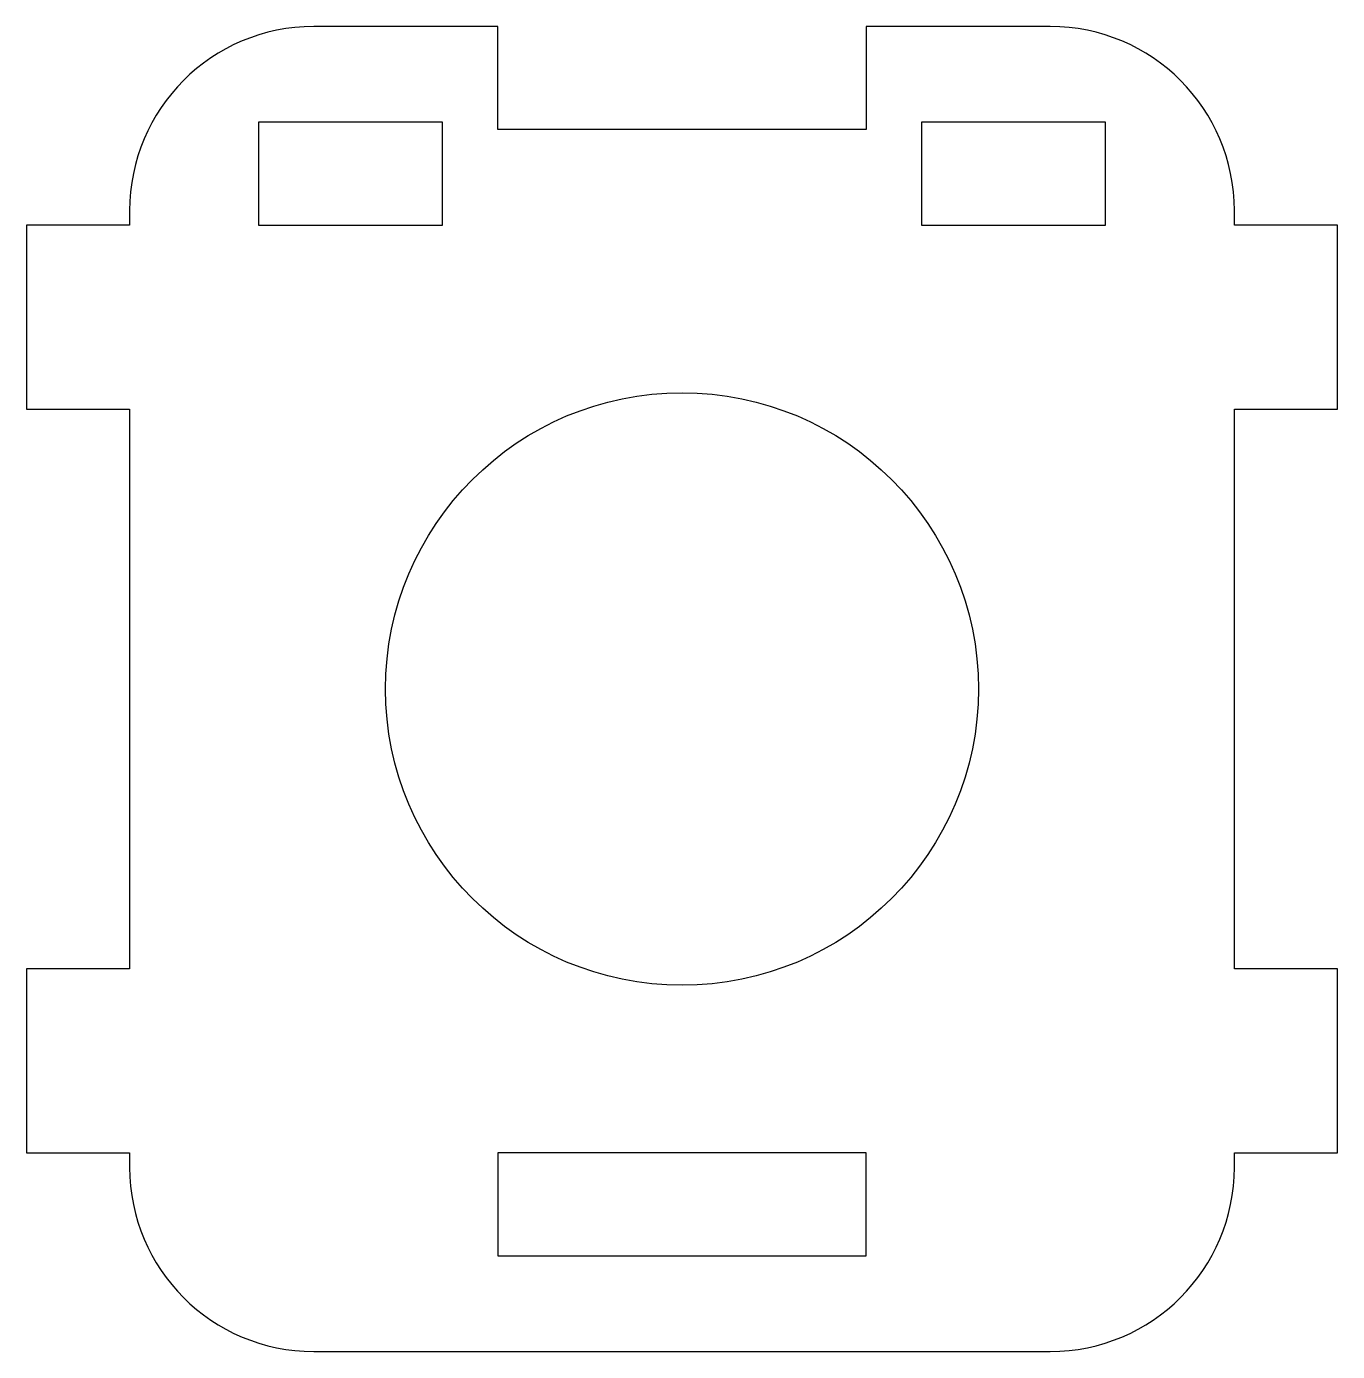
# Model space of a CAD drawing. Extents: x -17.8 to 17.8, y -18 to 18.
import ezdxf

# ---------------------------------------------------------------- set-up
doc = ezdxf.new("R2010")
doc.units = 0
doc.layers.get('0').update_dxf_attribs({"linetype": 'CONTINUOUS'})

msp = doc.modelspace()

# ---------------------------------------------------------------- linework, layer by layer
at = {"color": 7, "linetype": 'CONTINUOUS'}
for p, q in [((-5, 18), (-10, 18)), ((-5, 15.2), (-5, 18)), ((5, 18), (5, 15.2)), ((10, 18), (5, 18)), ((-11.5, 15.4), (-11.5, 12.6)), ((-6.5, 15.4), (-11.5, 15.4)), ((-6.5, 12.6), (-6.5, 15.4)), ((5, 15.2), (-5, 15.2)), ((6.5, 15.4), (6.5, 12.6)), ((11.5, 15.4), (6.5, 15.4)), ((11.5, 12.6), (11.5, 15.4)), ((-15, 13), (-15, 12.6)), ((15, 12.6), (15, 13)), ((-17.8, 12.6), (-17.8, 7.6)), ((-15, 12.6), (-17.8, 12.6)), ((-11.5, 12.6), (-6.5, 12.6)), ((6.5, 12.6), (11.5, 12.6)), ((17.8, 12.6), (15, 12.6)), ((17.8, 7.6), (17.8, 12.6)), ((-17.8, 7.6), (-15, 7.6)), ((-15, 7.6), (-15, -7.6)), ((15, 7.6), (17.8, 7.6)), ((15, -7.6), (15, 7.6)), ((-17.8, -7.6), (-17.8, -12.6)), ((-15, -7.6), (-17.8, -7.6)), ((17.8, -7.6), (15, -7.6)), ((17.8, -12.6), (17.8, -7.6)), ((-17.8, -12.6), (-15, -12.6)), ((-15, -12.6), (-15, -13)), ((-5, -12.6), (-5, -15.4)), ((5, -12.6), (-5, -12.6)), ((5, -15.4), (5, -12.6)), ((15, -12.6), (17.8, -12.6)), ((15, -13), (15, -12.6)), ((-5, -15.4), (5, -15.4)), ((-10, -18), (10, -18))]:
    msp.add_line(p, q, dxfattribs=at)
msp.add_circle((0, 0), 8.05, dxfattribs=at)
for centre, start, end in [((10, 13), 0, 90), ((-10, 13), 90, 180), ((-10, -13), 180, 270), ((10, -13), 270, 0)]:
    msp.add_arc(centre, 5, start, end, dxfattribs=at)

doc.saveas('drawing.dxf')
